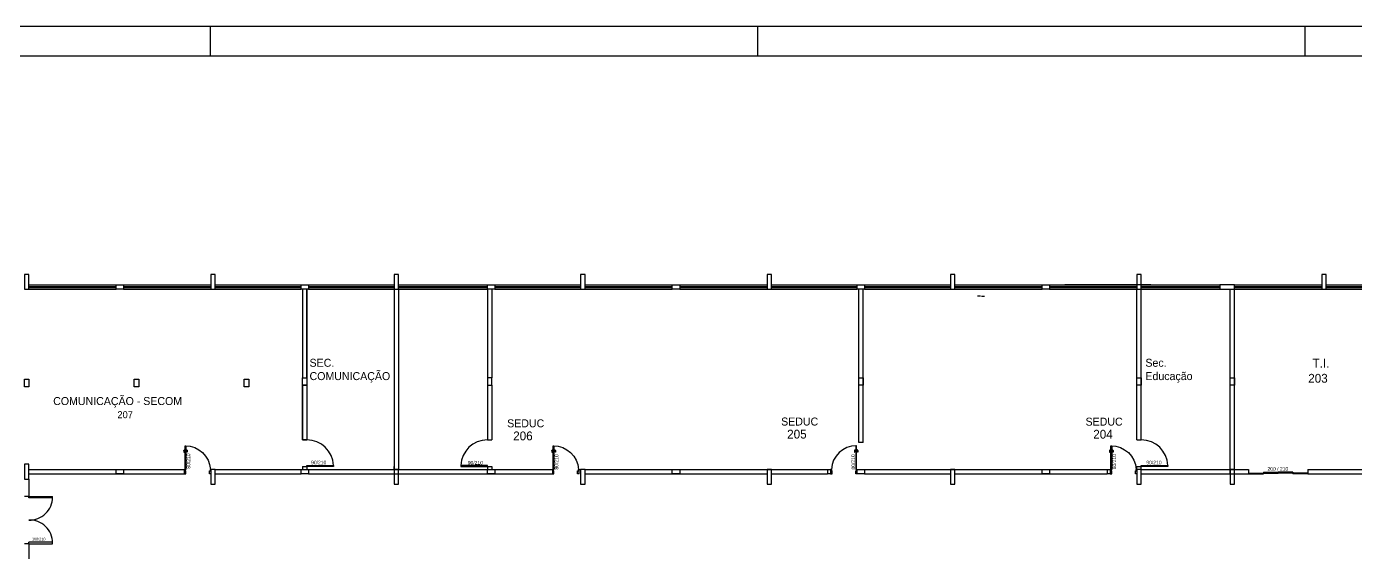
# Model space of a CAD drawing. Header units: inches. Extents: x 1211 to 1586, y 4594 to 4984.
# Drawn here: x 1441.79 to 1486.7, y 4659.9 to 4677.69 of the extents above; entities that cross this region are included whole.
import ezdxf

# ---------------------------------------------------------------- set-up
doc = ezdxf.new("R2010")
doc.units = ezdxf.units.IN
doc.header["$MEASUREMENT"] = 0
for name, color, linetype in [('.5', 5, 'Continuous'), ('0.1', 1, 'Continuous'), ('0.8', 8, 'Continuous'), ('02', 2, 'Continuous'), ('1', 1, 'Continuous'), ('S2MARGF', 4, 'Continuous'), ('S2MARGG', 13, 'Continuous'), ('Vão', 2, 'Continuous')]:
    doc.layers.add(name, color=color, linetype=linetype)

# ---------------------------------------------------------------- blocks, each defined once
blk = doc.blocks.new('A$C651E2A38')
at = {"layer": '0.1'}
for p, q in [((0.875, 0.95), (0.85, 0.95)), ((0.85, 0.95), (0.85, 0.15)), ((0.875, 0.15), (0.875, 0.95)), ((0.804, 0.794), (0.804, 0.73)), ((0.804, 0.73), (0.814, 0.73)), ((0.828, 0.804), (0.814, 0.804)), ((0.814, 0.73), (0.814, 0.794)), ((0.814, 0.794), (0.828, 0.794)), ((0.897, 0.804), (0.911, 0.804)), ((0.911, 0.794), (0.897, 0.794)), ((0.911, 0.73), (0.911, 0.794)), ((0.921, 0.73), (0.911, 0.73)), ((0.921, 0.794), (0.921, 0.73)), ((0.85, 0.15), (0.875, 0.15))]:
    blk.add_line(p, q, dxfattribs=at)
for points in [[(0.828, 0.817), (0.836, 0.817), (0.836, 0.777), (0.828, 0.777)], [(0.85, 0.825), (0.836, 0.825), (0.836, 0.747), (0.85, 0.747)], [(0.875, 0.825), (0.889, 0.825), (0.889, 0.747), (0.875, 0.747)], [(0.897, 0.817), (0.889, 0.817), (0.889, 0.777), (0.897, 0.777)]]:
    blk.add_lwpolyline(points, close=True, dxfattribs=at)
for points in [[(0, 0), (0.05, 0), (0.05, 0.1), (0.025, 0.1), (0.025, 0.15), (0, 0.15)], [(0.9, 0), (0.85, 0), (0.85, 0.1), (0.875, 0.1), (0.875, 0.15), (0.9, 0.15)]]:
    blk.add_lwpolyline(points, dxfattribs=at)
for centre, radius, start, end in [((0.862, 0.112), 0.838, 89.1457, 177.3829), ((0.814, 0.794), 0.01, 90, 180), ((0.911, 0.794), 0.01, 0, 90)]:
    blk.add_arc(centre, radius, start, end, dxfattribs=at)

msp = doc.modelspace()

# ---------------------------------------------------------------- linework, layer by layer
at = {"layer": '.5'}
for points in [[(1441.8667, 4668.8067), (1441.8667, 4669.3067), (1441.7167, 4669.3067), (1441.7167, 4668.8067), (1441.8667, 4668.8067)], [(1448.1667, 4668.8067), (1448.1667, 4669.3067), (1448.0167, 4669.3067), (1448.0167, 4668.8067), (1448.1667, 4668.8067)], [(1454.3667, 4668.8067), (1454.3667, 4669.3067), (1454.2167, 4669.3067), (1454.2167, 4668.8067), (1454.3667, 4668.8067)], [(1460.6667, 4668.8067), (1460.6667, 4669.3067), (1460.5167, 4669.3067), (1460.5167, 4668.8067), (1460.6667, 4668.8067)], [(1466.9667, 4668.8067), (1466.9667, 4669.3067), (1466.8167, 4669.3067), (1466.8167, 4668.8067), (1466.9667, 4668.8067)], [(1473.1667, 4668.8067), (1473.1667, 4669.3067), (1473.0167, 4669.3067), (1473.0167, 4668.8067), (1473.1667, 4668.8067)], [(1479.4667, 4668.8067), (1479.4667, 4669.3067), (1479.3167, 4669.3067), (1479.3167, 4668.8067), (1479.4667, 4668.8067)], [(1485.7167, 4668.8067), (1485.7167, 4669.3067), (1485.5667, 4669.3067), (1485.5667, 4668.8067), (1485.7167, 4668.8067)], [(1445.0667, 4668.8067), (1444.8167, 4668.8067), (1444.8167, 4668.9567), (1445.0667, 4668.9567), (1445.0667, 4668.8067)], [(1451.3167, 4668.8067), (1451.0667, 4668.8067), (1451.0667, 4668.9567), (1451.3167, 4668.9567), (1451.3167, 4668.8067)], [(1457.6167, 4668.8067), (1457.3667, 4668.8067), (1457.3667, 4668.9567), (1457.6167, 4668.9567), (1457.6167, 4668.8067)], [(1463.8667, 4668.8067), (1463.6167, 4668.8067), (1463.6167, 4668.9567), (1463.8667, 4668.9567), (1463.8667, 4668.8067)], [(1470.1167, 4668.8067), (1469.8667, 4668.8067), (1469.8667, 4668.9567), (1470.1167, 4668.9567), (1470.1167, 4668.8067)], [(1476.3667, 4668.8067), (1476.1167, 4668.8067), (1476.1167, 4668.9567), (1476.3667, 4668.9567), (1476.3667, 4668.8067)], [(1482.6167, 4668.9567), (1482.1167, 4668.9567), (1482.1167, 4668.8067), (1482.6167, 4668.8067), (1482.6167, 4668.9567)], [(1441.7167, 4665.5055), (1441.7167, 4665.7555), (1441.8667, 4665.7555), (1441.8667, 4665.5055), (1441.7167, 4665.5055)], [(1445.4333, 4665.5055), (1445.4333, 4665.7555), (1445.5833, 4665.7555), (1445.5833, 4665.5055), (1445.4333, 4665.5055)], [(1449.1499, 4665.5055), (1449.1499, 4665.7555), (1449.2999, 4665.7555), (1449.2999, 4665.5055), (1449.1499, 4665.5055)], [(1451.1167, 4665.5567), (1451.1167, 4665.8067), (1451.2667, 4665.8067), (1451.2667, 4665.5567), (1451.1167, 4665.5567)], [(1457.5167, 4665.5567), (1457.5167, 4665.8067), (1457.3667, 4665.8067), (1457.3667, 4665.5567), (1457.5167, 4665.5567)], [(1469.9167, 4665.5567), (1469.9167, 4665.8067), (1470.0667, 4665.8067), (1470.0667, 4665.5567), (1469.9167, 4665.5567)], [(1479.3167, 4665.5567), (1479.3167, 4665.8067), (1479.4667, 4665.8067), (1479.4667, 4665.5567), (1479.3167, 4665.5567)], [(1482.4667, 4665.5567), (1482.4667, 4665.8067), (1482.6167, 4665.8067), (1482.6167, 4665.5567), (1482.4667, 4665.5567)], [(1441.8667, 4662.3817), (1441.8667, 4662.8817), (1441.7167, 4662.8817), (1441.7167, 4662.3817), (1441.8667, 4662.3817)], [(1445.0667, 4662.5567), (1444.8167, 4662.5567), (1444.8167, 4662.7067), (1445.0667, 4662.7067), (1445.0667, 4662.5567)], [(1448.1667, 4662.2067), (1448.1667, 4662.7067), (1448.0167, 4662.7067), (1448.0167, 4662.2067), (1448.1667, 4662.2067)], [(1451.3167, 4662.5567), (1451.0667, 4662.5567), (1451.0667, 4662.7067), (1451.3167, 4662.7067), (1451.3167, 4662.5567)], [(1454.3667, 4662.2067), (1454.3667, 4662.7067), (1454.2167, 4662.7067), (1454.2167, 4662.2067), (1454.3667, 4662.2067)], [(1457.6167, 4662.5567), (1457.3667, 4662.5567), (1457.3667, 4662.7067), (1457.6167, 4662.7067), (1457.6167, 4662.5567)], [(1460.6667, 4662.2067), (1460.6667, 4662.7067), (1460.5167, 4662.7067), (1460.5167, 4662.2067), (1460.6667, 4662.2067)], [(1463.8667, 4662.5567), (1463.6167, 4662.5567), (1463.6167, 4662.7067), (1463.8667, 4662.7067), (1463.8667, 4662.5567)], [(1466.9667, 4662.2067), (1466.9667, 4662.7067), (1466.8167, 4662.7067), (1466.8167, 4662.2067), (1466.9667, 4662.2067)], [(1470.1167, 4662.5567), (1469.8667, 4662.5567), (1469.8667, 4662.7067), (1470.1167, 4662.7067), (1470.1167, 4662.5567)], [(1473.1667, 4662.2067), (1473.1667, 4662.7067), (1473.0167, 4662.7067), (1473.0167, 4662.2067), (1473.1667, 4662.2067)], [(1476.3667, 4662.5567), (1476.1167, 4662.5567), (1476.1167, 4662.7067), (1476.3667, 4662.7067), (1476.3667, 4662.5567)], [(1479.4667, 4662.2067), (1479.4667, 4662.7067), (1479.3167, 4662.7067), (1479.3167, 4662.2067), (1479.4667, 4662.2067)], [(1482.6167, 4662.2067), (1482.6167, 4662.7067), (1482.4667, 4662.7067), (1482.4667, 4662.2067), (1482.6167, 4662.2067)]]:
    msp.add_lwpolyline(points, dxfattribs=at)
for p, q in [((1454.2167, 4668.8067), (1454.2167, 4662.7067)), ((1454.3667, 4668.8067), (1454.3667, 4662.7067)), ((1457.3667, 4668.8067), (1457.3667, 4665.8067)), ((1457.5167, 4668.8067), (1457.5167, 4665.8067)), ((1469.9167, 4663.616), (1469.9167, 4668.8067)), ((1470.0667, 4663.616), (1470.0667, 4668.8067)), ((1479.7917, 4668.9567), (1476.888, 4668.9567)), ((1479.3167, 4663.7067), (1479.3167, 4668.8067)), ((1479.4667, 4663.7067), (1479.4667, 4668.8067)), ((1482.4667, 4662.5567), (1482.4667, 4668.8067)), ((1482.6167, 4662.5567), (1482.6167, 4668.9567)), ((1457.3667, 4665.5567), (1457.3667, 4663.7067)), ((1457.5167, 4665.5567), (1457.5167, 4663.7067)), ((1479.3167, 4663.7067), (1479.4667, 4663.7067)), ((1470.0667, 4663.616, 0), (1469.9167, 4663.616)), ((1454.2167, 4662.8067), (1454.2167, 4662.7067)), ((1454.2167, 4662.7067), (1454.2167, 4662.8067)), ((1454.3667, 4662.8067), (1454.3667, 4662.7067)), ((1479.3167, 4662.7067), (1479.3167, 4662.8067)), ((1479.3167, 4662.8067), (1479.4667, 4662.8067)), ((1479.4667, 4662.5567), (1479.4667, 4662.8067)), ((1441.8667, 4662.7067), (1447.1277, 4662.7067)), ((1441.8667, 4662.5567), (1447.1277, 4662.5567)), ((1441.8667, 4662.3817), (1441.8667, 4661.7942)), ((1447.1277, 4662.5567), (1447.1277, 4662.7067)), ((1448.1667, 4662.7067), (1451.0667, 4662.7067)), ((1448.1667, 4662.5567), (1451.0667, 4662.5567)), ((1451.0667, 4662.7067), (1451.1167, 4662.7067)), ((1451.3167, 4662.7067), (1454.4917, 4662.7067)), ((1451.3167, 4662.5567), (1454.5167, 4662.5567)), ((1453.3267, 4662.7067), (1453.7267, 4662.7067)), ((1453.7267, 4662.7067), (1454.2167, 4662.7067)), ((1454.3667, 4662.7067), (1459.6167, 4662.7067)), ((1454.3667, 4662.5567), (1459.5917, 4662.5567)), ((1457.3667, 4662.7067), (1457.5167, 4662.7067)), ((1459.5667, 4662.7067), (1459.5667, 4662.5567)), ((1460.4667, 4662.5567), (1460.4667, 4662.7067)), ((1460.4667, 4662.7067), (1460.5167, 4662.7067)), ((1460.6667, 4662.7067), (1468.8667, 4662.7067)), ((1460.6667, 4662.5567), (1466.8167, 4662.5567)), ((1466.9667, 4662.5567), (1468.8667, 4662.5567)), ((1468.8667, 4662.7067), (1468.8667, 4662.5567)), ((1469.8667, 4662.7067), (1469.9167, 4662.7067)), ((1470.0667, 4662.7067), (1478.3167, 4662.7067)), ((1470.1167, 4662.5567), (1473.0167, 4662.5567)), ((1473.1667, 4662.5567), (1478.3167, 4662.5567)), ((1478.3167, 4662.7067), (1478.3167, 4662.5567)), ((1479.4667, 4662.7067), (1483.0917, 4662.7067)), ((1479.4667, 4662.5567), (1483.0917, 4662.5567)), ((1483.0917, 4662.7067), (1483.0917, 4662.5567)), ((1485.0917, 4662.7067), (1486.6126, 4662.7067)), ((1485.0917, 4662.7067), (1485.0917, 4662.5567)), ((1485.0917, 4662.5567), (1486.6126, 4662.5567)), ((1485.8521, 4662.5567), (1488.4667, 4662.5567)), ((1485.9556, 4662.7067), (1488.4667, 4662.7067)), ((1441.8667, 4661.7942), (1441.7167, 4661.7942)), ((1441.8667, 4660.1942), (1441.7167, 4660.1942)), ((1441.8667, 4660.1942), (1441.8667, 4659.6067))]:
    msp.add_line(p, q)
for points in [[(1451.1167, 4665.8067), (1451.2667, 4665.8067), (1451.2667, 4668.8067), (1451.1167, 4668.8067)], [(1451.2667, 4663.7067), (1451.1167, 4663.7067), (1451.1167, 4665.5567), (1451.2667, 4665.5567)]]:
    msp.add_lwpolyline(points, close=True)
for points in [[(1468.8667, 4662.7067), (1468.9667, 4662.7067), (1468.9667, 4662.5567), (1468.8667, 4662.5567)], [(1478.3167, 4662.7067), (1478.4167, 4662.7067), (1478.4167, 4662.5567), (1478.3167, 4662.5567)]]:
    msp.add_lwpolyline(points)
at = {"layer": '0.1'}
for p, q in [((1441.8667, 4661.7974), (1442.6673, 4661.7974)), ((1442.6673, 4661.75), (1441.8667, 4661.75)), ((1442.6673, 4660.2438), (1441.8667, 4660.2438)), ((1441.8667, 4660.1963), (1442.6673, 4660.1963)), ((1442.6673, 4660.1963), (1442.6673, 4660.2438))]:
    msp.add_line(p, q, dxfattribs=at)
for centre, start, end in [((1441.9016, 4661.7619), 267.38953, 0.88742), ((1441.9016, 4660.2319), 359.11258, 92.61047)]:
    msp.add_arc(centre, 0.7658, start, end, dxfattribs=at)
at = {"layer": '0.8'}
for p, q in [((1451.1167, 4668.8067), (1451.1167, 4665.8067)), ((1451.2667, 4668.8067), (1451.2667, 4665.8067)), ((1474.0333, 4668.5694), (1473.929, 4668.5694)), ((1474.0641, 4668.5694), (1474.1684, 4668.5694)), ((1451.1167, 4665.5567), (1451.1167, 4663.7067)), ((1451.2667, 4665.5567), (1451.2667, 4663.7067)), ((1451.1167, 4663.7067), (1451.2667, 4663.7067)), ((1457.3667, 4663.7067), (1457.5167, 4663.7067)), ((1451.1167, 4662.8067), (1451.1167, 4662.7067)), ((1451.1167, 4662.8067), (1451.2667, 4662.8067)), ((1451.2667, 4662.8467), (1451.2667, 4662.7067)), ((1457.3667, 4662.8067), (1457.3667, 4662.7067)), ((1457.3667, 4662.8067), (1457.5167, 4662.8067)), ((1457.5167, 4662.8067), (1457.5167, 4662.7067))]:
    msp.add_line(p, q, dxfattribs=at)
for points in [[(1452.1667, 4662.8467), (1452.1667, 4662.8067), (1451.2667, 4662.8067), (1451.2667, 4662.8467)], [(1456.4667, 4662.8467), (1456.4667, 4662.8067), (1457.3667, 4662.8067), (1457.3667, 4662.8467)], [(1480.3667, 4662.8467), (1480.3667, 4662.8067), (1479.4667, 4662.8067), (1479.4667, 4662.8467)]]:
    msp.add_lwpolyline(points, close=True, dxfattribs=at)
for centre, start, end in [((1451.2667, 4662.8067), 2.54732, 90), ((1457.3667, 4662.8067), 90, 177.45268), ((1479.4667, 4662.8067), 2.54732, 90)]:
    msp.add_arc(centre, 0.9, start, end, dxfattribs=at)
at = {"layer": '02'}
msp.add_line((1454.3667, 4662.7067), (1454.2167, 4662.7067), dxfattribs=at)
at = {"layer": '1'}
for p, q in [((1441.8667, 4668.9567), (1444.8167, 4668.9567)), ((1441.8667, 4668.8067), (1444.8167, 4668.8067)), ((1445.0667, 4668.9567), (1448.0167, 4668.9567)), ((1445.0667, 4668.8067), (1448.0167, 4668.8067)), ((1448.1667, 4668.9567), (1451.0667, 4668.9567)), ((1448.1667, 4668.8067), (1451.0667, 4668.8067)), ((1451.3167, 4668.9567), (1454.2167, 4668.9567)), ((1451.3167, 4668.8067), (1454.2167, 4668.8067)), ((1454.3667, 4668.9567), (1457.3667, 4668.9567)), ((1454.3667, 4668.8067), (1457.3667, 4668.8067)), ((1457.6167, 4668.9567), (1460.5167, 4668.9567)), ((1457.6167, 4668.8067), (1460.5167, 4668.8067)), ((1460.6667, 4668.9567), (1463.6167, 4668.9567)), ((1460.6667, 4668.8067), (1463.6167, 4668.8067)), ((1463.8667, 4668.9567), (1466.8167, 4668.9567)), ((1463.8667, 4668.8067), (1466.8167, 4668.8067)), ((1466.9667, 4668.9567), (1469.8667, 4668.9567)), ((1466.9667, 4668.8067), (1469.8667, 4668.8067)), ((1470.1167, 4668.9567), (1473.0167, 4668.9567)), ((1470.1167, 4668.8067), (1473.0167, 4668.8067)), ((1473.1667, 4668.9567), (1476.1167, 4668.9567)), ((1473.1667, 4668.8067), (1476.1167, 4668.8067)), ((1476.3667, 4668.9567), (1479.3167, 4668.9567)), ((1476.3667, 4668.8067), (1479.3167, 4668.8067)), ((1479.4667, 4668.9567), (1482.1167, 4668.9567)), ((1479.4667, 4668.8067), (1482.1167, 4668.8067)), ((1482.6167, 4668.9567), (1485.5667, 4668.9567)), ((1482.6167, 4668.8067), (1485.5667, 4668.8067)), ((1485.4167, 4668.9567), (1485.5667, 4668.9567)), ((1485.7167, 4668.9567), (1488.3667, 4668.9567)), ((1485.7167, 4668.8067), (1488.3667, 4668.8067)), ((1483.0917, 4662.5867), (1484.0917, 4662.5867)), ((1483.0917, 4662.5567), (1483.5917, 4662.5567)), ((1483.5917, 4662.6167), (1484.0917, 4662.6167)), ((1483.5917, 4662.6167), (1483.5917, 4662.5567)), ((1484.0917, 4662.5867), (1484.0917, 4662.6167)), ((1484.5917, 4662.6167), (1484.0917, 4662.6167)), ((1484.0917, 4662.5867), (1484.0917, 4662.6167)), ((1485.0917, 4662.5867), (1484.0917, 4662.5867)), ((1484.5917, 4662.6167), (1484.5917, 4662.5567)), ((1485.0917, 4662.5567), (1484.5917, 4662.5567)), ((1441.8667, 4661.75), (1441.8667, 4661.7942)), ((1442.6673, 4661.75), (1442.6673, 4661.7974)), ((1441.8667, 4660.1942), (1441.8667, 4660.2438))]:
    msp.add_line(p, q, dxfattribs=at)
at = {"layer": 'S2MARGF'}
for p, q in [((1448.01, 4676.6872), (1448.01, 4677.6872)), ((1466.51, 4676.6872), (1466.51, 4677.6872)), ((1485.01, 4676.6872), (1485.01, 4677.6872))]:
    msp.add_line(p, q, dxfattribs=at)
msp.add_lwpolyline([(1416.61, 4593.5872), (1522.01, 4593.5872), (1522.01, 4677.6872), (1416.61, 4677.6872)], close=True, dxfattribs=at)
at = {"layer": 'S2MARGG'}
msp.add_line((1521.01, 4676.6872), (1419.11, 4676.6872), dxfattribs=at)
at = {"layer": 'Vão'}
for p, q in [((1441.8667, 4668.8967), (1444.8167, 4668.8967)), ((1441.8667, 4668.8667), (1444.8167, 4668.8667)), ((1445.0667, 4668.8967), (1448.0167, 4668.8967)), ((1445.0667, 4668.8667), (1448.0167, 4668.8667)), ((1448.1667, 4668.8967), (1451.0667, 4668.8967)), ((1448.1667, 4668.8667), (1451.0667, 4668.8667)), ((1451.3167, 4668.8967), (1454.2167, 4668.8967)), ((1451.3167, 4668.8667), (1454.2167, 4668.8667)), ((1454.3667, 4668.8967), (1457.3667, 4668.8967)), ((1454.3667, 4668.8667), (1457.3667, 4668.8667)), ((1457.6167, 4668.8967), (1460.5167, 4668.8967)), ((1457.6167, 4668.8667), (1460.5167, 4668.8667)), ((1460.6667, 4668.8967), (1463.6167, 4668.8967)), ((1460.6667, 4668.8667), (1463.6167, 4668.8667)), ((1463.8667, 4668.8967), (1466.8167, 4668.8967)), ((1463.8667, 4668.8667), (1466.8167, 4668.8667)), ((1466.9667, 4668.8967), (1469.8667, 4668.8967)), ((1466.9667, 4668.8667), (1469.8667, 4668.8667)), ((1470.1167, 4668.8967), (1473.0167, 4668.8967)), ((1470.1167, 4668.8667), (1473.0167, 4668.8667)), ((1473.1667, 4668.8967), (1476.1167, 4668.8967)), ((1473.1667, 4668.8667), (1476.1167, 4668.8667)), ((1476.3667, 4668.8967), (1479.3167, 4668.8967)), ((1476.3667, 4668.8667), (1479.3167, 4668.8667)), ((1479.4667, 4668.8967), (1482.1167, 4668.8967)), ((1479.4667, 4668.8667), (1482.1167, 4668.8667)), ((1482.6167, 4668.8967), (1485.5667, 4668.8967)), ((1482.6167, 4668.8667), (1485.5667, 4668.8667)), ((1485.4167, 4668.8967), (1485.5667, 4668.8967)), ((1485.4167, 4668.8667), (1485.5667, 4668.8667)), ((1485.7167, 4668.8967), (1488.3667, 4668.8967)), ((1485.7167, 4668.8667), (1488.3667, 4668.8667))]:
    msp.add_line(p, q, dxfattribs=at)

# ---------------------------------------------------------------- block references
at = {"xscale": -1}
for p in [(1448.0277, 4662.5567), (1460.4667, 4662.5567), (1479.3167, 4662.5567)]:
    msp.add_blockref('A$C651E2A38', p, dxfattribs=at)
msp.add_blockref('A$C651E2A38', (1468.9667, 4662.5567))

# ---------------------------------------------------------------- texts
at = {"layer": '0.8', "extrusion": (-0.141435, 3.16192e-13, 0.989948), "attachment_point": 7, "text_direction": (0.989948, 0, 0.141435)}
for s, insert, char_height, width in [('SEC. COMUNICAÇÃO', (1451.3559, 4665.6463, -0.0615), 0.27054, 2.204054), ('Sec. Educação', (1479.6059, 4665.6463, -0.0615), 0.27054, 2.204054), ('T.I.', (1485.2557, 4666.1531, -0.3434), 0.29798, 2.427637), ('203', (1485.1088, 4665.6382, -0.3172), 0.29798, 4.451806), ('207', (1444.863, 4664.4379, 0.021), 0.2366, 3.534789), ('SEDUC', (1458.0348, 4664.1283), 0.27054, 2.204054), ('SEDUC', (1467.2944, 4664.1889), 0.27054, 2.204054), ('SEDUC', (1477.5832, 4664.1853), 0.27054, 3.357132), ('206', (1458.2388, 4663.6888), 0.29798, 4.451806), ('205', (1467.4984, 4663.7494), 0.29798, 4.451806), ('204', (1477.843, 4663.7456), 0.29798, 4.451806)]:
    msp.add_mtext(s, dxfattribs=dict(at, insert=insert, char_height=char_height, width=width))
at = {"layer": '0.8', "extrusion": (-0.141435, 3.16209e-13, 0.989948), "attachment_point": 7, "text_direction": (0.989948, 0, 0.141435)}
for s, insert, char_height, width in [('COMUNICAÇÃO - SECOM', (1442.6913, 4664.8023), 0.27054, 6.560266), ('200 / 210', (1483.731, 4662.6616), 0.12317, 1.003463)]:
    msp.add_mtext(s, dxfattribs=dict(at, insert=insert, char_height=char_height, width=width))
at = {"layer": '0.8', "extrusion": (-3.162e-13, -0.141435, 0.989948), "char_height": 0.12317, "width": 1.003463, "attachment_point": 7, "text_direction": (0, 0.989948, 0.141435)}
for insert in [(1447.3243, 4662.7327), (1459.7647, 4662.7033), (1478.6168, 4662.713)]:
    msp.add_mtext('80/210', dxfattribs=dict(at, insert=insert))
at = {"layer": '0.8', "extrusion": (-0.141435, 3.16226e-13, 0.989948), "char_height": 0.12317, "width": 1.003463, "attachment_point": 7, "text_direction": (0.989948, 0, 0.141435)}
for insert in [(1451.4075, 4662.8797), (1456.7026, 4662.8717), (1479.636, 4662.8771)]:
    msp.add_mtext('90/210', dxfattribs=dict(at, insert=insert))
at = {"layer": '0.8', "extrusion": (3.16198e-13, -0.141435, 0.989948), "insert": (1469.6688, 4662.7033), "char_height": 0.12317, "width": 1.003463, "attachment_point": 1, "text_direction": (0, 0.989948, 0.141435)}
msp.add_mtext('80/210', dxfattribs=at)
at = {"layer": '0.8', "extrusion": (-0.141435, -3.16174e-13, 0.989948), "insert": (1441.9724, 4660.3966), "char_height": 0.0927, "width": 0.755192, "attachment_point": 1, "text_direction": (0.989948, 0, 0.141435)}
msp.add_mtext('160/210', dxfattribs=at)

doc.saveas('drawing.dxf')
